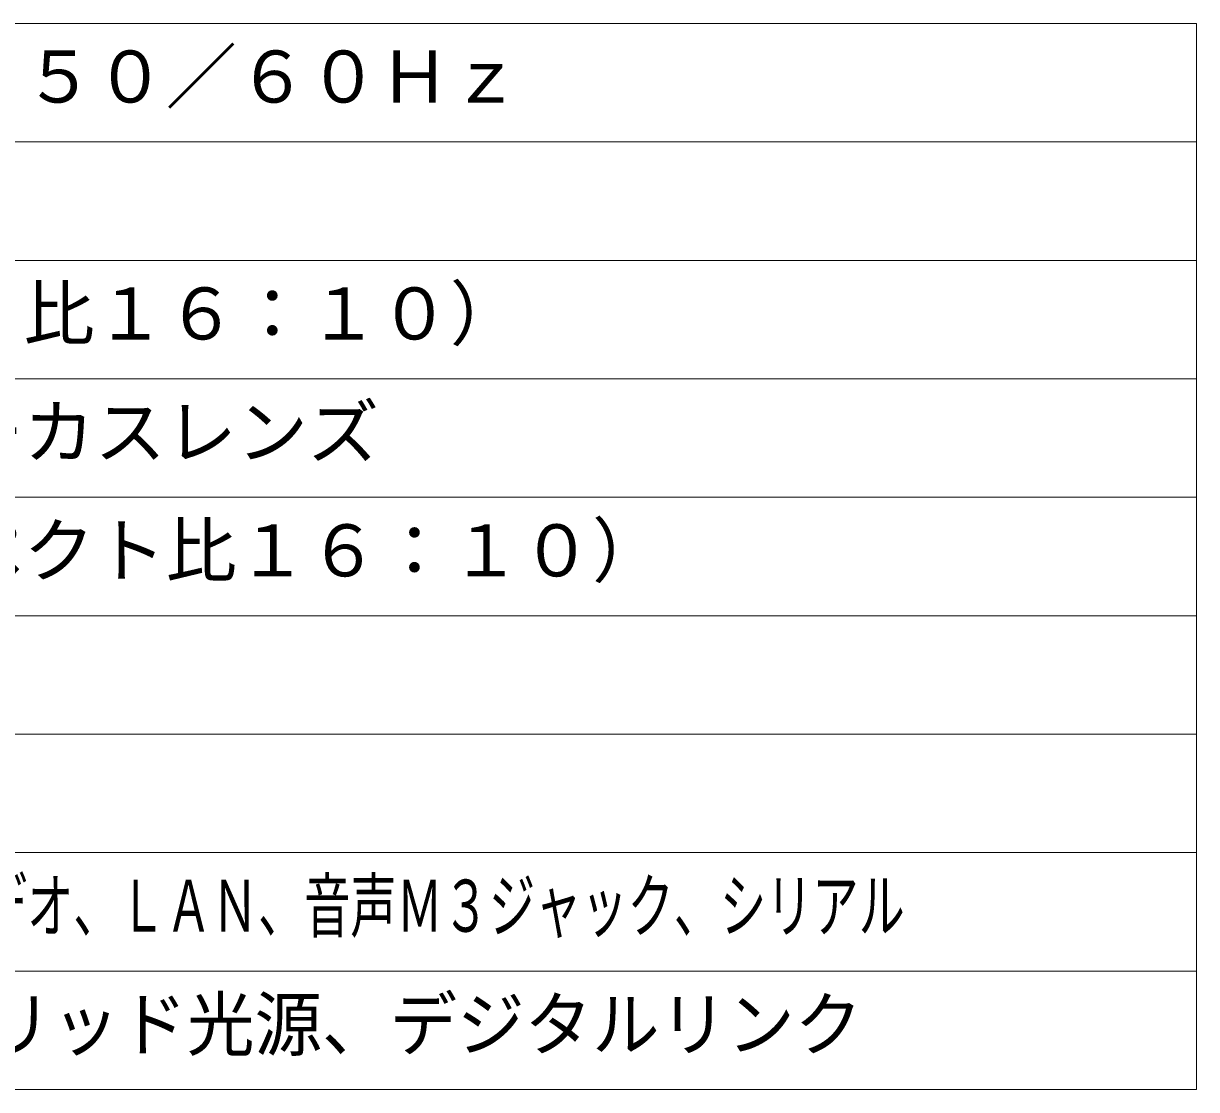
# Model space of a CAD drawing. Units: millimetres, scale not verified. Extents: x -62 to 63, y -56 to 57.
# Drawn here: x 13.01 to 62.52, y -56.5 to -11.5 of the extents above; entities that cross this region are included whole.
import ezdxf
from ezdxf.enums import TextEntityAlignment as Align

# ---------------------------------------------------------------- set-up
doc = ezdxf.new("R2010")
doc.units = ezdxf.units.MM
doc.header["$LTSCALE"] = 0.125
doc.layers.add('0-2_WAKU', color=1, linetype='Continuous', lineweight=18)
doc.layers.add('0-3_MOJI1', color=7, linetype='Continuous')
doc.styles.add('ＭＳ ゴシック', font='')
doc.styles.get('ＭＳ ゴシック').set_extended_font_data('MS Gothic')

msp = doc.modelspace()

# ---------------------------------------------------------------- linework, layer by layer
at = {"layer": '0-2_WAKU', "color": 4}
for p, q in [((62.5186, -11.4978), (-62.4814, -11.4978)), ((62.5186, -56.4978), (62.5186, -11.4978)), ((-62.4814, -56.4978), (62.5186, -56.4978))]:
    msp.add_line(p, q, dxfattribs=at)
at = {"layer": '0-2_WAKU'}
for p, q in [((-62.4814, -16.4978), (62.5186, -16.4978)), ((-62.4814, -21.4978), (62.5186, -21.4978)), ((-62.4814, -26.4978), (62.5186, -26.4978)), ((-62.4814, -31.4978), (62.5186, -31.4978)), ((-62.4814, -36.4978), (62.5186, -36.4978)), ((-62.4814, -41.4978), (62.5186, -41.4978)), ((-62.4814, -46.4978), (62.5186, -46.4978)), ((-62.4814, -51.4978), (62.5186, -51.4978))]:
    msp.add_line(p, q, dxfattribs=at)

# ---------------------------------------------------------------- texts
at = {"layer": '0-3_MOJI1', "style": 'ＭＳ ゴシック'}
for s, p in [('ＡＣ１００Ｖ／１０Ａ\u3000５０／６０Ｈｚ', (-19.9814, -15.4978)), ('０．６５型（アスペクト比１６：１０）', (-19.9814, -25.4978)), ('手動ズーム・手動フォーカスレンズ', (-19.9814, -30.4978)), ('４０～３００型（アスペクト比１６：１０）', (-19.9814, -35.4978))]:
    msp.add_text(s, height=2.199, dxfattribs=at).set_placement(p, align=Align.BOTTOM_LEFT)
for s, width, p in [('ＨＤＭＩ、ＤＶＩ－Ｉ、ＲＧＢ、ビデオ、ＬＡＮ、音声Ｍ３ジャック、シリアル', 0.65, (-19.9814, -50.4978)), ('ＬＥＤ、レーザーハイブリッド光源、デジタルリンク', 0.95, (-19.9814, -55.4978))]:
    msp.add_text(s, height=2.199, dxfattribs=dict(at, width=width)).set_placement(p, align=Align.BOTTOM_LEFT)

doc.saveas('drawing.dxf')
